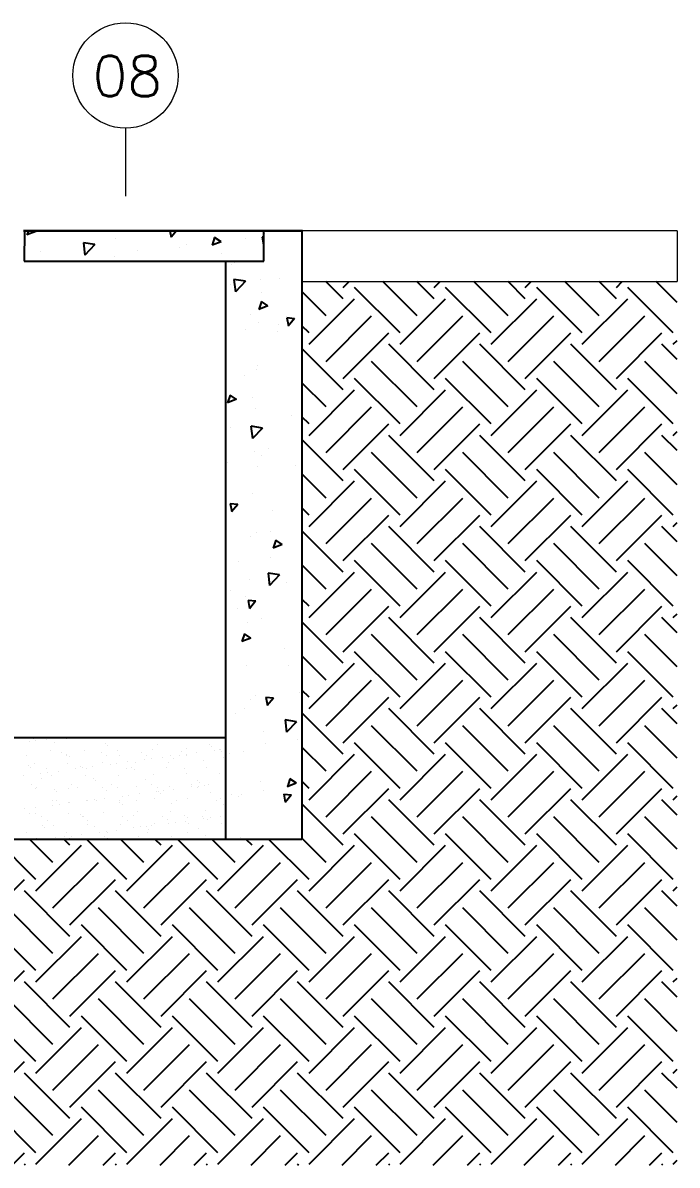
# Model space of a CAD drawing. Extents: x 2368 to 5238, y 905 to 1916.
# Drawn here: x 2556.314 to 2558.895, y 956.348 to 960.853 of the extents above; entities that cross this region are included whole.
import ezdxf

# ---------------------------------------------------------------- set-up
doc = ezdxf.new("R2010")
doc.units = 0
doc.header["$LTSCALE"] = 10
doc.layers.add('alvenaria', color=2, linetype='CONTINUOUS', lineweight=15)
doc.layers.add('TEXTO', color=2, linetype='CONTINUOUS', lineweight=15)
for name, color, linetype in [('Caixa de Passagem', 1, 'CONTINUOUS'), ('Condutor Unifilar - Cabo', 200, 'CONTINUOUS'), ('Hachura', 7, 'CONTINUOUS')]:
    doc.layers.add(name, color=color, linetype=linetype)
doc.styles.add('CP', font='simplex.shx')

msp = doc.modelspace()

# ---------------------------------------------------------------- hatches: boundary and pattern name
at = {"layer": 'Condutor Unifilar - Cabo', "true_color": 0xcd6928}
h = msp.add_hatch(dxfattribs=at)
h.set_pattern_fill('EARTH', color=32, scale=0.04, angle=45)
h.paths.add_polyline_path([(2558.8946, 959.8332), (2557.4142, 959.8332), (2557.4142, 957.6332), (2555.2168, 957.6332), (2555.2168, 958.4667), (2554.4913, 958.4667), (2554.4913, 958.4467), (2554.4513, 958.4467), (2554.4513, 958.4672, -0.388474), (2553.8637, 959.0267), (2553.8385, 959.0267), (2553.8385, 959.0667), (2553.8585, 959.0667), (2553.8585, 959.6932), (2552.9597, 959.6932), (2552.9597, 956.3485), (2558.8946, 956.3485)])
h.paths.add_polyline_path([(2555.2168, 959.8332), (2554.5975, 959.8332), (2554.5975, 959.6932), (2554.0585, 959.6932), (2554.0585, 959.0667), (2554.0785, 959.0667), (2554.0785, 959.0267), (2554.0533, 959.0267, 0.385099), (2554.4513, 958.6668), (2554.4513, 958.6867), (2554.4913, 958.6867), (2554.4913, 958.6667), (2555.2168, 958.6667)], flags=17)

# ---------------------------------------------------------------- linework, layer by layer
at = {"layer": 'alvenaria', "color": 7, "linetype": 'Continuous', "lineweight": -3}
for p, q in [((2556.3352, 960.0332), (2556.3296, 960.0165)), ((2556.3652, 960.0302), (2556.3608, 960.0332)), ((2556.894, 960.0332), (2556.8986, 960.0083)), ((2556.9196, 960.0332), (2556.8988, 960.0084)), ((2556.3652, 960.0303), (2556.3296, 960.0166)), ((2556.6798, 960.0025), (2556.6798, 960.0025)), ((2557.07, 960.0065), (2557.0597, 959.9758)), ((2557.0953, 959.9896), (2557.0597, 959.9759)), ((2557.0952, 959.9895), (2557.07, 960.0065)), ((2557.0851, 959.9957), (2557.0851, 959.9957)), ((2557.1908, 960.0018), (2557.1908, 960.0018)), ((2557.2571, 960.0083), (2557.263, 959.9765)), ((2557.2642, 960.0077), (2557.2573, 960.0083)), ((2557.2679, 960.0207), (2557.2679, 960.0207)), ((2556.3836, 959.9516), (2556.3836, 959.9516)), ((2556.5976, 959.9787), (2556.5524, 959.9857)), ((2556.5524, 959.9856), (2556.558, 959.9374)), ((2556.5976, 959.9786), (2556.5581, 959.9374)), ((2556.7655, 959.9536), (2556.7655, 959.9536)), ((2556.93, 959.966), (2556.93, 959.966)), ((2556.9579, 959.9789), (2556.9579, 959.9789)), ((2557.2642, 959.9778), (2557.2632, 959.9765)), ((2556.6734, 959.9335), (2556.6734, 959.9335)), ((2557.0978, 959.9418), (2557.0978, 959.9418)), ((2557.135, 959.9021), (2557.135, 959.9021)), ((2557.1488, 959.9064), (2557.1488, 959.9064)), ((2557.1342, 959.8203), (2557.1342, 959.8203)), ((2557.1914, 959.8341), (2557.1462, 959.8411)), ((2557.1462, 959.8409), (2557.1518, 959.7927)), ((2557.1914, 959.834), (2557.1518, 959.7927)), ((2557.2506, 959.8409), (2557.2506, 959.8409)), ((2557.3266, 959.8457), (2557.3266, 959.8457)), ((2557.2568, 959.7906), (2557.2568, 959.7906)), ((2557.2803, 959.7369), (2557.2447, 959.7233)), ((2557.2553, 959.7538), (2557.245, 959.7231)), ((2557.2805, 959.7368), (2557.2552, 959.7538)), ((2557.2118, 959.7049), (2557.2118, 959.7049)), ((2557.385, 959.6865), (2557.3546, 959.6892)), ((2557.3549, 959.6899), (2557.3608, 959.658)), ((2557.3846, 959.6866), (2557.3601, 959.6574)), ((2557.193, 959.6453), (2557.193, 959.6453)), ((2557.2444, 959.6718), (2557.2444, 959.6718)), ((2557.3189, 959.6367), (2557.3189, 959.6367)), ((2557.3202, 959.662), (2557.3202, 959.662)), ((2557.2382, 959.5027), (2557.2382, 959.5027)), ((2557.1865, 959.4617), (2557.1865, 959.4617)), ((2557.2358, 959.4875), (2557.2358, 959.4875)), ((2557.1567, 959.3685), (2557.1211, 959.3549)), ((2557.1317, 959.3854), (2557.1214, 959.3547)), ((2557.1569, 959.3684), (2557.1316, 959.3854)), ((2557.22, 959.3771), (2557.22, 959.3771)), ((2557.2321, 959.3336), (2557.2321, 959.3336)), ((2557.3737, 959.3035), (2557.3737, 959.3035)), ((2557.1335, 959.2588), (2557.1335, 959.2588)), ((2557.2135, 959.262), (2557.2192, 959.2137)), ((2557.2588, 959.2551), (2557.2136, 959.2622)), ((2557.2587, 959.255), (2557.2192, 959.2138)), ((2557.2259, 959.1644), (2557.2259, 959.1644)), ((2557.2553, 959.1473), (2557.2553, 959.1473)), ((2557.283, 959.1757), (2557.283, 959.1757)), ((2557.1189, 959.1189), (2557.1189, 959.1189)), ((2557.2401, 959.1032), (2557.2401, 959.1032)), ((2557.3901, 959.1074), (2557.3901, 959.1074)), ((2557.1616, 958.9542), (2557.1312, 958.9568)), ((2557.1315, 958.9575), (2557.1374, 958.9257)), ((2557.1612, 958.9542), (2557.1367, 958.925)), ((2557.2197, 958.9953), (2557.2197, 958.9953)), ((2557.2988, 958.9282), (2557.2988, 958.9282)), ((2557.2135, 958.8262), (2557.2135, 958.8262)), ((2557.2343, 958.8442), (2557.2343, 958.8442)), ((2557.2912, 958.8478), (2557.2912, 958.8478)), ((2557.3363, 958.7956), (2557.3007, 958.782)), ((2557.3113, 958.8125), (2557.301, 958.7818)), ((2557.3365, 958.7955), (2557.3113, 958.8125)), ((2557.1652, 958.7278), (2557.1652, 958.7278)), ((2557.2923, 958.7445), (2557.2923, 958.7445)), ((2557.3261, 958.6762), (2557.2809, 958.6832)), ((2557.2809, 958.683), (2557.2865, 958.6348)), ((2557.2073, 958.6571), (2557.2073, 958.6571)), ((2557.3261, 958.6761), (2557.2865, 958.6349)), ((2557.3542, 958.6464), (2557.3542, 958.6464)), ((2557.1321, 958.6155), (2557.1321, 958.6155)), ((2557.1901, 958.5896), (2557.1901, 958.5896)), ((2557.232, 958.5721), (2557.2017, 958.5747)), ((2557.202, 958.5754), (2557.2079, 958.5436)), ((2557.2317, 958.5721), (2557.2072, 958.5429)), ((2557.1587, 958.5442), (2557.1587, 958.5442)), ((2557.2538, 958.504), (2557.2538, 958.504)), ((2557.2012, 958.488), (2557.2012, 958.488)), ((2557.2127, 958.4272), (2557.1771, 958.4136)), ((2557.1877, 958.4441), (2557.1774, 958.4134)), ((2557.2129, 958.4271), (2557.1877, 958.4442)), ((2557.3459, 958.3861), (2557.3459, 958.3861)), ((2557.195, 958.3189), (2557.195, 958.3189)), ((2557.3624, 958.3186), (2557.3624, 958.3186)), ((2557.2328, 958.2009), (2557.2328, 958.2009)), ((2557.3025, 958.1899), (2557.2722, 958.1926)), ((2557.2725, 958.1933), (2557.2784, 958.1615)), ((2557.3021, 958.19), (2557.2777, 958.1608)), ((2557.4047, 958.211), (2557.4047, 958.211)), ((2557.1888, 958.1498), (2557.1888, 958.1498)), ((2557.2123, 958.1857), (2557.2123, 958.1857)), ((2557.1542, 958.1286), (2557.1542, 958.1286)), ((2557.3482, 958.1041), (2557.3539, 958.0559)), ((2557.3935, 958.0973), (2557.3483, 958.1043)), ((2557.3934, 958.0972), (2557.3539, 958.0559)), ((2557.2613, 958.0603), (2557.2613, 958.0603)), ((2557.271, 958.0107), (2557.271, 958.0107)), ((2557.3982, 958.0274), (2557.3982, 958.0274)), ((2557.1306, 957.9723), (2557.1306, 957.9723)), ((2557.1826, 957.9807), (2557.1826, 957.9807)), ((2557.3673, 957.8712), (2557.357, 957.8405)), ((2557.3926, 957.8542), (2557.3673, 957.8713)), ((2557.2523, 957.8607), (2557.2523, 957.8607)), ((2557.2645, 957.827), (2557.2645, 957.827)), ((2557.3923, 957.8543), (2557.3568, 957.8407)), ((2557.1374, 957.8103), (2557.1374, 957.8103)), ((2557.1624, 957.8008), (2557.1624, 957.8008)), ((2557.1765, 957.8116), (2557.1765, 957.8116)), ((2557.373, 957.8078), (2557.3427, 957.8105)), ((2557.343, 957.8112), (2557.3489, 957.7793)), ((2557.3726, 957.8079), (2557.3481, 957.7787)), ((2557.1703, 957.6425), (2557.1703, 957.6425))]:
    msp.add_line(p, q, dxfattribs=at)
at = {"layer": 'alvenaria'}
msp.add_line((2557.4142, 959.8332), (2558.8946, 959.8332), dxfattribs=at)
for points in [[(2558.8946, 960.0332), (2557.4168, 960.0332)], [(2558.8946, 960.0332), (2558.8946, 959.8332)]]:
    msp.add_lwpolyline(points, dxfattribs=at)
at = {"layer": 'Caixa de Passagem', "color": 6}
for p, q in [((2556.4142, 960.0332), (2556.3155, 960.0332)), ((2556.3155, 960.0332), (2557.4142, 960.0332)), ((2556.3195, 960.0332), (2556.3182, 959.9132)), ((2557.4168, 960.0332), (2556.3195, 960.0332)), ((2557.2642, 959.9132), (2557.2642, 960.0332)), ((2557.4142, 960.0332), (2557.4142, 957.6332)), ((2556.3182, 959.9132), (2557.2642, 959.9132)), ((2557.1142, 957.6332), (2557.1142, 959.9132)), ((2557.1142, 958.0332), (2555.5142, 958.0332)), ((2557.4142, 957.6332), (2555.2142, 957.6332))]:
    msp.add_line(p, q, dxfattribs=at)
at = {"layer": 'Hachura', "linetype": 'Continuous'}
for p, q in [((2556.338, 958.0187), (2556.338, 958.0187)), ((2556.3558, 958.0301), (2556.3558, 958.0301)), ((2556.3645, 958.0222), (2556.3645, 958.0222)), ((2556.4058, 958.0276), (2556.4058, 958.0276)), ((2556.4367, 958.0149), (2556.4367, 958.0149)), ((2556.4857, 958.0294), (2556.4857, 958.0294)), ((2556.64, 958.0131), (2556.64, 958.0131)), ((2556.8462, 958.0086), (2556.8462, 958.0086)), ((2557.0495, 958.0069), (2557.0495, 958.0069)), ((2556.3282, 957.9632), (2556.3282, 957.9632)), ((2556.4245, 957.9824), (2556.4245, 957.9824)), ((2556.465, 957.9771), (2556.465, 957.9771)), ((2556.4864, 957.9634), (2556.4864, 957.9634)), ((2556.4873, 957.9686), (2556.4873, 957.9686)), ((2556.5575, 957.9841), (2556.5575, 957.9841)), ((2556.6232, 957.9774), (2556.6232, 957.9774)), ((2556.6446, 957.9637), (2556.6446, 957.9637)), ((2556.6493, 958.0046), (2556.6493, 958.0046)), ((2556.6874, 957.9835), (2556.6874, 957.9835)), ((2556.6935, 957.9641), (2556.6935, 957.9641)), ((2556.7814, 957.9777), (2556.7814, 957.9777)), ((2556.8028, 957.964), (2556.8028, 957.964)), ((2556.8246, 957.9884), (2556.8246, 957.9884)), ((2556.8968, 957.9623), (2556.8968, 957.9623)), ((2556.9318, 957.9654), (2556.9318, 957.9654)), ((2556.9396, 957.978), (2556.9396, 957.978)), ((2556.9576, 957.9901), (2556.9576, 957.9901)), ((2556.9583, 957.9688), (2556.9583, 957.9688)), ((2556.961, 957.9643), (2556.961, 957.9643)), ((2556.9996, 957.9743), (2556.9996, 957.9743)), ((2557.0589, 957.9983), (2557.0589, 957.9983)), ((2557.0686, 957.9834), (2557.0686, 957.9834)), ((2557.0875, 957.9895), (2557.0875, 957.9895)), ((2557.095, 957.9868), (2557.095, 957.9868)), ((2557.0978, 957.9782), (2557.0978, 957.9782)), ((2556.3345, 957.924), (2556.3345, 957.924)), ((2556.359, 957.9322), (2556.359, 957.9322)), ((2556.4889, 957.9316), (2556.4889, 957.9316)), ((2556.4966, 957.96), (2556.4966, 957.96)), ((2556.5408, 957.9195), (2556.5408, 957.9195)), ((2556.5893, 957.9203), (2556.5893, 957.9203)), ((2556.6262, 957.9365), (2556.6262, 957.9365)), ((2556.6583, 957.9293), (2556.6583, 957.9293)), ((2556.6848, 957.9328), (2556.6848, 957.9328)), ((2556.7261, 957.9383), (2556.7261, 957.9383)), ((2556.7441, 957.9177), (2556.7441, 957.9177)), ((2556.7591, 957.9382), (2556.7591, 957.9382)), ((2556.7951, 957.9473), (2556.7951, 957.9473)), ((2556.8215, 957.9508), (2556.8215, 957.9508)), ((2556.8628, 957.9563), (2556.8628, 957.9563)), ((2556.8891, 957.9376), (2556.8891, 957.9376)), ((2556.9062, 957.9537), (2556.9062, 957.9537)), ((2557.0263, 957.9425), (2557.0263, 957.9425)), ((2557.1031, 957.9578), (2557.1031, 957.9578)), ((2556.3159, 957.8843), (2556.3159, 957.8843)), ((2556.3439, 957.9154), (2556.3439, 957.9154)), ((2556.3849, 957.8933), (2556.3849, 957.8933)), ((2556.3881, 957.8749), (2556.3881, 957.8749)), ((2556.4053, 957.914), (2556.4053, 957.914)), ((2556.4113, 957.8968), (2556.4113, 957.8968)), ((2556.4277, 957.8845), (2556.4277, 957.8845)), ((2556.4526, 957.9023), (2556.4526, 957.9023)), ((2556.5216, 957.9113), (2556.5216, 957.9113)), ((2556.548, 957.9148), (2556.548, 957.9148)), ((2556.5607, 957.8862), (2556.5607, 957.8862)), ((2556.5635, 957.9143), (2556.5635, 957.9143)), ((2556.5914, 957.8731), (2556.5914, 957.8731)), ((2556.6906, 957.8856), (2556.6906, 957.8856)), ((2556.7217, 957.9146), (2556.7217, 957.9146)), ((2556.7534, 957.9091), (2556.7534, 957.9091)), ((2556.8278, 957.8906), (2556.8278, 957.8906)), ((2556.8799, 957.9149), (2556.8799, 957.9149)), ((2556.9504, 957.9132), (2556.9504, 957.9132)), ((2556.9608, 957.8923), (2556.9608, 957.8923)), ((2557.0381, 957.9152), (2557.0381, 957.9152)), ((2557.0907, 957.8916), (2557.0907, 957.8916)), ((2556.3478, 957.8496), (2556.3478, 957.8496)), ((2556.3622, 957.8343), (2556.3622, 957.8343)), ((2556.3692, 957.8359), (2556.3692, 957.8359)), ((2556.4387, 957.8286), (2556.4387, 957.8286)), ((2556.4921, 957.8337), (2556.4921, 957.8337)), ((2556.506, 957.8499), (2556.506, 957.8499)), ((2556.5274, 957.8362), (2556.5274, 957.8362)), ((2556.6007, 957.8646), (2556.6007, 957.8646)), ((2556.6294, 957.8386), (2556.6294, 957.8386)), ((2556.6642, 957.8502), (2556.6642, 957.8502)), ((2556.6856, 957.8365), (2556.6856, 957.8365)), ((2556.7623, 957.8403), (2556.7623, 957.8403)), ((2556.7976, 957.8687), (2556.7976, 957.8687)), ((2556.8224, 957.8505), (2556.8224, 957.8505)), ((2556.8438, 957.8368), (2556.8438, 957.8368)), ((2556.8684, 957.8255), (2556.8684, 957.8255)), ((2556.8923, 957.8397), (2556.8923, 957.8397)), ((2556.9097, 957.8309), (2556.9097, 957.8309)), ((2556.9787, 957.84), (2556.9787, 957.84)), ((2556.9806, 957.8507), (2556.9806, 957.8507)), ((2557.0009, 957.8669), (2557.0009, 957.8669)), ((2557.002, 957.8371), (2557.002, 957.8371)), ((2557.0051, 957.8435), (2557.0051, 957.8435)), ((2557.0103, 957.8583), (2557.0103, 957.8583)), ((2557.0295, 957.8446), (2557.0295, 957.8446)), ((2557.0464, 957.8489), (2557.0464, 957.8489)), ((2556.4309, 957.7867), (2556.4309, 957.7867)), ((2556.4463, 957.7868), (2556.4463, 957.7868)), ((2556.448, 957.82), (2556.448, 957.82)), ((2556.5639, 957.7884), (2556.5639, 957.7884)), ((2556.5684, 957.786), (2556.5684, 957.786)), ((2556.5949, 957.7895), (2556.5949, 957.7895)), ((2556.6045, 957.7871), (2556.6045, 957.7871)), ((2556.6362, 957.7949), (2556.6362, 957.7949)), ((2556.6449, 957.8241), (2556.6449, 957.8241)), ((2556.6938, 957.7877), (2556.6938, 957.7877)), ((2556.7052, 957.804), (2556.7052, 957.804)), ((2556.7316, 957.8075), (2556.7316, 957.8075)), ((2556.7627, 957.7874), (2556.7627, 957.7874)), ((2556.7729, 957.8129), (2556.7729, 957.8129)), ((2556.831, 957.7927), (2556.831, 957.7927)), ((2556.8419, 957.822), (2556.8419, 957.822)), ((2556.8482, 957.8223), (2556.8482, 957.8223)), ((2556.8576, 957.8137), (2556.8576, 957.8137)), ((2556.9209, 957.7877), (2556.9209, 957.7877)), ((2556.964, 957.7944), (2556.964, 957.7944)), ((2557.0545, 957.8178), (2557.0545, 957.8178)), ((2557.0791, 957.788), (2557.0791, 957.788)), ((2557.0939, 957.7938), (2557.0939, 957.7938)), ((2556.3214, 957.7535), (2556.3214, 957.7535)), ((2556.3627, 957.7589), (2556.3627, 957.7589)), ((2556.3654, 957.7364), (2556.3654, 957.7364)), ((2556.4317, 957.768), (2556.4317, 957.768)), ((2556.4581, 957.7715), (2556.4581, 957.7715)), ((2556.4922, 957.7795), (2556.4922, 957.7795)), ((2556.4953, 957.7358), (2556.4953, 957.7358)), ((2556.4994, 957.7769), (2556.4994, 957.7769)), ((2556.6326, 957.7407), (2556.6326, 957.7407)), ((2556.6955, 957.7777), (2556.6955, 957.7777)), ((2556.7049, 957.7692), (2556.7049, 957.7692)), ((2556.7655, 957.7424), (2556.7655, 957.7424)), ((2556.8955, 957.7418), (2556.8955, 957.7418)), ((2556.9018, 957.7732), (2556.9018, 957.7732)), ((2557.0327, 957.7467), (2557.0327, 957.7467)), ((2557.105, 957.7715), (2557.105, 957.7715)), ((2556.3395, 957.7349), (2556.3395, 957.7349)), ((2556.3888, 957.7224), (2556.3888, 957.7224)), ((2556.4102, 957.7087), (2556.4102, 957.7087)), ((2556.5428, 957.7331), (2556.5428, 957.7331)), ((2556.547, 957.7227), (2556.547, 957.7227)), ((2556.5521, 957.7246), (2556.5521, 957.7246)), ((2556.5671, 957.6905), (2556.5671, 957.6905)), ((2556.5684, 957.709), (2556.5684, 957.709)), ((2556.7052, 957.723), (2556.7052, 957.723)), ((2556.7266, 957.7093), (2556.7266, 957.7093)), ((2556.7491, 957.7287), (2556.7491, 957.7287)), ((2556.8342, 957.6948), (2556.8342, 957.6948)), ((2556.8634, 957.7232), (2556.8634, 957.7232)), ((2556.8848, 957.7096), (2556.8848, 957.7096)), ((2556.8888, 957.6966), (2556.8888, 957.6966)), ((2556.9152, 957.7001), (2556.9152, 957.7001)), ((2556.9523, 957.7269), (2556.9523, 957.7269)), ((2556.9565, 957.7055), (2556.9565, 957.7055)), ((2556.9617, 957.7183), (2556.9617, 957.7183)), ((2556.9672, 957.6965), (2556.9672, 957.6965)), ((2557.0216, 957.7235), (2557.0216, 957.7235)), ((2557.0255, 957.7146), (2557.0255, 957.7146)), ((2557.043, 957.7099), (2557.043, 957.7099)), ((2557.0519, 957.7181), (2557.0519, 957.7181)), ((2557.0932, 957.7235), (2557.0932, 957.7235)), ((2557.0971, 957.6959), (2557.0971, 957.6959)), ((2556.3292, 957.6593), (2556.3292, 957.6593)), ((2556.3901, 957.6886), (2556.3901, 957.6886)), ((2556.3994, 957.68), (2556.3994, 957.68)), ((2556.4341, 957.6888), (2556.4341, 957.6888)), ((2556.4874, 957.6596), (2556.4874, 957.6596)), ((2556.505, 957.6461), (2556.505, 957.6461)), ((2556.5463, 957.6515), (2556.5463, 957.6515)), ((2556.5963, 957.6841), (2556.5963, 957.6841)), ((2556.6153, 957.6606), (2556.6153, 957.6606)), ((2556.6417, 957.6641), (2556.6417, 957.6641)), ((2556.6456, 957.6599), (2556.6456, 957.6599)), ((2556.683, 957.6695), (2556.683, 957.6695)), ((2556.697, 957.6899), (2556.697, 957.6899)), ((2556.752, 957.6786), (2556.752, 957.6786)), ((2556.7785, 957.6821), (2556.7785, 957.6821)), ((2556.7996, 957.6823), (2556.7996, 957.6823)), ((2556.8038, 957.6602), (2556.8038, 957.6602)), ((2556.809, 957.6737), (2556.809, 957.6737)), ((2556.8198, 957.6875), (2556.8198, 957.6875)), ((2556.962, 957.6605), (2556.962, 957.6605)), ((2557.0059, 957.6778), (2557.0059, 957.6778)), ((2557.0359, 957.6489), (2557.0359, 957.6489)), ((2556.3686, 957.6385), (2556.3686, 957.6385)), ((2556.4095, 957.6335), (2556.4095, 957.6335)), ((2556.4436, 957.6395), (2556.4436, 957.6395)), ((2556.4785, 957.6426), (2556.4785, 957.6426)), ((2556.4985, 957.6379), (2556.4985, 957.6379)), ((2556.6358, 957.6428), (2556.6358, 957.6428)), ((2556.6469, 957.6377), (2556.6469, 957.6377)), ((2556.7687, 957.6445), (2556.7687, 957.6445)), ((2556.8532, 957.6332), (2556.8532, 957.6332)), ((2556.8987, 957.6439), (2556.8987, 957.6439))]:
    msp.add_line(p, q, dxfattribs=at)
at = {"layer": 'TEXTO', "color": 2}
msp.add_line((2556.7186, 960.4381), (2556.7186, 960.1698), dxfattribs=at)
msp.add_circle((2556.7186, 960.6456), 0.2075, dxfattribs=at)

# ---------------------------------------------------------------- texts
at = {"layer": 'TEXTO', "color": 2, "style": 'CP'}
msp.add_text('08', height=0.16, dxfattribs=at).set_placement((2556.5885, 960.5635))

doc.saveas('drawing.dxf')
